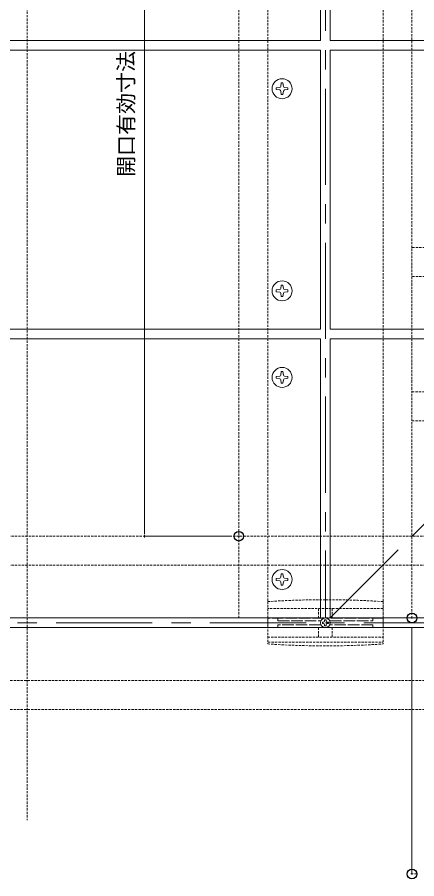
# Model space of a CAD drawing. Units: millimetres, scale not verified. Extents: x -829 to 829, y -160 to 161.
# Drawn here: x -774.1 to -732.5, y -85.8 to 3.7 of the extents above; entities that cross this region are included whole.
import ezdxf
from ezdxf.enums import TextEntityAlignment as Align

# ---------------------------------------------------------------- set-up
doc = ezdxf.new("R2010")
doc.units = ezdxf.units.MM
doc.header["$LTSCALE"] = 2
doc.header["$PDMODE"] = 32
doc.header["$PDSIZE"] = 1
for name, pattern in [('CHAIN1', [8, 5, -1, 1, -1]), ('DASHED1', [1.8, 1.2, -0.6]), ('LONG_DASHED1', [7, 6, -1])]:
    doc.linetypes.add(name, pattern=pattern)
for name, color, linetype, lineweight in [('0-0_一般', 4, 'Continuous', 9), ('0-1_根太', 4, 'Continuous', 9), ('0-2_デッキ', 4, 'Continuous', 9), ('0-4_寸法', 7, 'Continuous', 9), ('0-5_0', 7, 'Continuous', 9), ('0-9_大引', 4, 'Continuous', 9)]:
    doc.layers.add(name, color=color, linetype=linetype, lineweight=lineweight)
doc.layers.add('0-6_Defpoints', color=7, linetype='Continuous')
doc.styles.add('Osaka', font='')
doc.styles.get('Osaka').set_extended_font_data('Osaka')

# ---------------------------------------------------------------- blocks, each defined once
blk = doc.blocks.new('グループ-155-1')
at = {"layer": '0-1_根太', "linetype": 'DASHED1'}
for p, q in [((-6222.98, -412.49), (-6222.98, 777.51)), ((-6192.98, -412.49), (-6192.98, 777.51)), ((-6072.98, 777.51), (-6072.98, -412.49)), ((-6042.98, 777.51), (-6042.98, -412.49)), ((-6222.98, -412.49), (-6042.98, -412.49))]:
    blk.add_line(p, q, dxfattribs=at)
blk = doc.blocks.new('グループ-157-1')
at = {"layer": '0-1_根太', "linetype": 'DASHED1'}
blk.add_line((-6442.98, 1002.51), (-6442.98, -622.49), dxfattribs=at)
blk = doc.blocks.new('グループ-159-1')
at = {"layer": '0-9_大引', "color": 7, "linetype": 'DASHED1'}
for p, q in [((-6732.98, -327.49), (-4722.98, -327.49)), ((-6732.98, -357.49), (-4722.98, -357.49)), ((-4722.98, -477.49), (-6732.98, -477.49)), ((-4722.98, -507.49), (-6732.98, -507.49))]:
    blk.add_line(p, q, dxfattribs=at)
blk = doc.blocks.new('グループ-176-1')
at = {"layer": '0-0_一般', "color": 7}
blk.add_line((-1.3, 2.44), (-0.9, 6.03), dxfattribs=at)
for points in [[(-2.44, -1.3), (-6.03, -0.9), (-6.03, 0.9), (-2.44, 1.3)], [(-0.9, 6.03), (0.9, 6.03), (1.3, 2.44)], [(2.44, 1.3), (6.03, 0.9), (6.03, -0.9), (2.44, -1.3)], [(1.3, -2.44), (0.9, -6.03), (-0.9, -6.03), (-1.3, -2.44)]]:
    blk.add_lwpolyline(points, dxfattribs=at)
blk.add_circle((0, 0), 10.4, dxfattribs=at)
for centre, start, end in [((-2.58, 2.58), 276.34019, 353.65981), ((2.58, 2.58), 186.34019, 263.65981), ((-2.58, -2.58), 6.34019, 83.65981), ((2.58, -2.58), 96.34019, 173.65981)]:
    blk.add_arc(centre, 1.28, start, end, dxfattribs=at)
blk = doc.blocks.new('Machine Screw (Metric)-12')
at = {"layer": '0-0_一般'}
blk.add_blockref('グループ-176-1', (0, 0), dxfattribs=at)
blk = doc.blocks.new('グループ-177-1')
at = {"layer": '0-0_一般', "color": 7}
blk.add_line((-1.3, 2.44), (-0.9, 6.03), dxfattribs=at)
for points in [[(-2.44, -1.3), (-6.03, -0.9), (-6.03, 0.9), (-2.44, 1.3)], [(-0.9, 6.03), (0.9, 6.03), (1.3, 2.44)], [(2.44, 1.3), (6.03, 0.9), (6.03, -0.9), (2.44, -1.3)], [(1.3, -2.44), (0.9, -6.03), (-0.9, -6.03), (-1.3, -2.44)]]:
    blk.add_lwpolyline(points, dxfattribs=at)
blk.add_circle((0, 0), 10.4, dxfattribs=at)
for centre, start, end in [((-2.58, 2.58), 276.34019, 353.65981), ((2.58, 2.58), 186.34019, 263.65981), ((-2.58, -2.58), 6.34019, 83.65981), ((2.58, -2.58), 96.34019, 173.65981)]:
    blk.add_arc(centre, 1.28, start, end, dxfattribs=at)
blk = doc.blocks.new('Machine Screw (Metric)-13')
at = {"layer": '0-0_一般'}
blk.add_blockref('グループ-177-1', (0, 0), dxfattribs=at)
blk = doc.blocks.new('グループ-178-1')
at = {"layer": '0-0_一般', "color": 7}
blk.add_line((-1.3, 2.44), (-0.9, 6.03), dxfattribs=at)
for points in [[(-2.44, -1.3), (-6.03, -0.9), (-6.03, 0.9), (-2.44, 1.3)], [(-0.9, 6.03), (0.9, 6.03), (1.3, 2.44)], [(2.44, 1.3), (6.03, 0.9), (6.03, -0.9), (2.44, -1.3)], [(1.3, -2.44), (0.9, -6.03), (-0.9, -6.03), (-1.3, -2.44)]]:
    blk.add_lwpolyline(points, dxfattribs=at)
blk.add_circle((0, 0), 10.4, dxfattribs=at)
for centre, start, end in [((-2.58, 2.58), 276.34019, 353.65981), ((2.58, 2.58), 186.34019, 263.65981), ((-2.58, -2.58), 6.34019, 83.65981), ((2.58, -2.58), 96.34019, 173.65981)]:
    blk.add_arc(centre, 1.28, start, end, dxfattribs=at)
blk = doc.blocks.new('Machine Screw (Metric)-14')
at = {"layer": '0-0_一般'}
blk.add_blockref('グループ-178-1', (0, 0), dxfattribs=at)
blk = doc.blocks.new('グループ-179-1')
at = {"layer": '0-0_一般', "color": 7}
blk.add_line((-1.3, 2.44), (-0.9, 6.03), dxfattribs=at)
for points in [[(-2.44, -1.3), (-6.03, -0.9), (-6.03, 0.9), (-2.44, 1.3)], [(-0.9, 6.03), (0.9, 6.03), (1.3, 2.44)], [(2.44, 1.3), (6.03, 0.9), (6.03, -0.9), (2.44, -1.3)], [(1.3, -2.44), (0.9, -6.03), (-0.9, -6.03), (-1.3, -2.44)]]:
    blk.add_lwpolyline(points, dxfattribs=at)
blk.add_circle((0, 0), 10.4, dxfattribs=at)
for centre, start, end in [((-2.58, 2.58), 276.34019, 353.65981), ((2.58, 2.58), 186.34019, 263.65981), ((-2.58, -2.58), 6.34019, 83.65981), ((2.58, -2.58), 96.34019, 173.65981)]:
    blk.add_arc(centre, 1.28, start, end, dxfattribs=at)
blk = doc.blocks.new('Machine Screw (Metric)-15')
at = {"layer": '0-0_一般'}
blk.add_blockref('グループ-179-1', (0, 0), dxfattribs=at)
blk = doc.blocks.new('_DOT')
at = {"layer": '0-5_0'}
for p, q in [((-1, 0), (-2, 0)), ((-0.5, 0), (0.5, 0))]:
    blk.add_line(p, q, dxfattribs=at)
blk = doc.blocks.new('グループ-263-1')
at = {"layer": '0-0_一般', "color": 7}
blk.add_line((-6131.01, -416.69), (-6129.85, -416.69), dxfattribs=at)
for points in [[(-6134.94, -418.29), (-6136.1, -418.29), (-6136.1, -416.69), (-6134.94, -416.69)], [(-6133.78, -415.53), (-6133.78, -414.36), (-6132.18, -414.36), (-6132.18, -415.53)], [(-6132.18, -419.45), (-6132.18, -420.61), (-6133.78, -420.61), (-6133.78, -419.45)], [(-6129.85, -416.69), (-6129.85, -418.29), (-6131.01, -418.29)]]:
    blk.add_lwpolyline(points, dxfattribs=at)
blk.add_circle((-6132.98, -417.49), 5, dxfattribs=at)
for centre, start, end in [((-6134.94, -415.53), 270, 0), ((-6134.94, -419.45), 0, 90), ((-6131.01, -415.53), 180, 270), ((-6131.01, -419.45), 90, 180)]:
    blk.add_arc(centre, 1.16, start, end, dxfattribs=at)
blk = doc.blocks.new('グループ-264-1')
at = {"layer": '0-0_一般'}
blk.add_blockref('グループ-263-1', (0, 0), dxfattribs=at)
blk = doc.blocks.new('グループ-265-1')
at = {"layer": '0-0_一般', "color": 7, "linetype": 'DASHED1'}
for p, q in [((-6192.98, -395.49), (-6192.98, -439.49)), ((-6072.98, -402.51), (-6192.98, -402.51)), ((-6139.98, -412.51), (-6139.98, -402.51)), ((-6125.98, -412.51), (-6125.98, -402.51)), ((-6072.98, -395.49), (-6072.98, -439.49)), ((-6139.98, -422.47), (-6139.98, -432.47)), ((-6125.98, -422.47), (-6125.98, -432.47)), ((-6192.98, -432.47), (-6072.98, -432.47)), ((-6192.64, -437.49), (-6073.31, -437.49))]:
    blk.add_line(p, q, dxfattribs=at)
at = {"layer": '0-0_一般', "color": 7}
for p, q in [((-6192.98, -422.47), (-6192.98, -412.47)), ((-6072.98, -412.47), (-6072.98, -422.47))]:
    blk.add_line(p, q, dxfattribs=at)
at = {"layer": '0-0_一般', "color": 7, "linetype": 'LONG_DASHED1'}
for p, q in [((-6134.47, -412.51), (-6192.98, -412.51)), ((-6182.4, -415.49), (-6182.4, -412.51)), ((-6182.4, -415.49), (-6137.78, -415.49)), ((-6137.78, -419.49), (-6182.4, -419.49)), ((-6182.4, -422.47), (-6182.4, -419.49)), ((-6072.98, -412.51), (-6131.49, -412.51)), ((-6128.18, -415.49), (-6083.56, -415.49)), ((-6083.56, -419.49), (-6128.18, -419.49)), ((-6083.56, -412.51), (-6083.56, -415.49)), ((-6083.56, -419.49), (-6083.56, -422.47)), ((-6192.98, -422.47), (-6134.47, -422.47)), ((-6131.49, -422.47), (-6072.98, -422.47))]:
    blk.add_line(p, q, dxfattribs=at)
at = {"layer": '0-0_一般', "color": 7, "linetype": 'DASHED1'}
for centre, start, end in [((-6132.98, -1294.49), 90, 93.8183), ((-6132.98, -1294.49), 86.1817, 90), ((-6132.98, 459.51), 266.1817, 273.8183)]:
    blk.add_arc(centre, 901, start, end, dxfattribs=at)
at = {"layer": '0-0_一般'}
blk.add_blockref('グループ-264-1', (0, 0), dxfattribs=at)
blk = doc.blocks.new('グループ-266-1')
at = {"layer": '0-0_一般'}
blk.add_blockref('グループ-265-1', (0, 0), dxfattribs=at)
blk = doc.blocks.new('グループ-349-1')
at = {"layer": '0-1_根太', "linetype": 'DASHED1'}
for p, q in [((-5042.98, -27.49), (-6042.98, -27.49)), ((-6042.98, -207.49), (-6042.98, -27.49)), ((-5042.98, -57.49), (-6042.98, -57.49)), ((-6042.98, -177.49), (-5042.98, -177.49)), ((-6042.98, -207.49), (-5042.98, -207.49))]:
    blk.add_line(p, q, dxfattribs=at)

msp = doc.modelspace()

# ---------------------------------------------------------------- linework, layer by layer
at = {"layer": '0-0_一般', "color": 7, "linetype": 'CHAIN1'}
for p, q in [((-742.026, 60.251), (-742.026, -58.749)), ((-741.526, -58.749), (-622.526, 60.251)), ((-802.026, -59.249), (-602.026, -59.249))]:
    msp.add_line(p, q, dxfattribs=at)
at = {"layer": '0-2_デッキ', "color": 1}
for p, q in [((-742.526, 1.251), (-742.526, 30.251)), ((-802.026, 1.251), (-742.526, 1.251)), ((-742.526, 0.251), (-802.026, 0.251)), ((-742.526, -28.749), (-742.526, 0.251)), ((-802.026, -28.749), (-742.526, -28.749)), ((-742.526, -29.749), (-802.026, -29.749)), ((-742.526, -58.749), (-742.526, -29.749)), ((-802.026, -58.749), (-742.526, -58.749)), ((-602.026, -59.749), (-802.026, -59.749))]:
    msp.add_line(p, q, dxfattribs=at)
for points in [[(-622.526, 1.251), (-622.526, 30.251), (-741.526, 30.251), (-741.526, 1.251)], [(-622.526, -28.749), (-622.526, 0.251), (-741.526, 0.251), (-741.526, -28.749)], [(-622.526, -58.749), (-622.526, -29.749), (-741.526, -29.749), (-741.526, -58.749)]]:
    msp.add_lwpolyline(points, close=True, dxfattribs=at)
at = {"layer": '0-4_寸法'}
for p, q in [((-760.826, -49.748), (-760.826, 51.25)), ((-752.026, -50.249), (-760.826, -50.249)), ((-733.026, -59.749), (-733.026, -85.349))]:
    msp.add_line(p, q, dxfattribs=at)
at = {"layer": '0-6_Defpoints'}
for p in [(-751.026, -50.249), (-733.026, -58.749), (-733.026, -85.349)]:
    msp.add_point(p, dxfattribs=at)

# ---------------------------------------------------------------- block references
at = {"layer": '0-0_一般', "xscale": 0.1, "yscale": 0.1}
for name, p in [('Machine Screw (Metric)-15', (-746.526, -3.749)), ('Machine Screw (Metric)-14', (-746.526, -24.749)), ('Machine Screw (Metric)-13', (-746.526, -33.749)), ('Machine Screw (Metric)-12', (-746.526, -54.749)), ('グループ-266-1', (-128.728, -17.5))]:
    msp.add_blockref(name, p, dxfattribs=at)
at = {"layer": '0-1_根太', "xscale": 0.1, "yscale": 0.1}
for name in ['グループ-157-1', 'グループ-155-1', 'グループ-349-1']:
    msp.add_blockref(name, (-128.728, -17.5), dxfattribs=at)
at = {"layer": '0-4_寸法', "xscale": 0.2503723, "yscale": 0.2503723}
for p, rotation in [((-760.826, -50.249), 270), ((-733.026, -85.349), 180)]:
    msp.add_blockref('_DOT', p, dxfattribs=dict(at, rotation=rotation))
at = {"layer": '0-9_大引', "xscale": 0.1, "yscale": 0.1}
msp.add_blockref('グループ-159-1', (-128.728, -17.5), dxfattribs=at)

# ---------------------------------------------------------------- texts
at = {"layer": '0-4_寸法', "style": 'Osaka'}
msp.add_text('開口有効寸法', height=1.598, rotation=90, dxfattribs=at).set_placement((-761.468, -12.907), align=Align.BOTTOM_LEFT)

doc.saveas('drawing.dxf')
